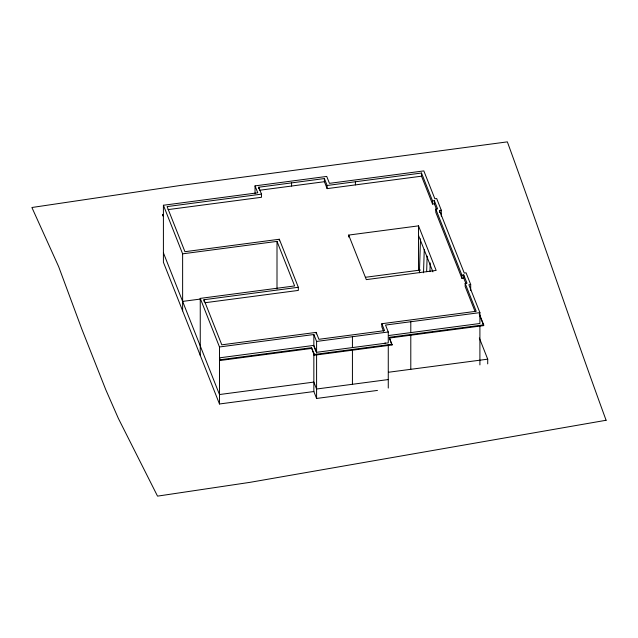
<?xml version="1.0" encoding="UTF-8"?>
<svg xmlns="http://www.w3.org/2000/svg" width="638" height="638" viewBox="0 0 638 638"><rect width="100%" height="100%" fill="white"/><g stroke="black" fill="none" stroke-linecap="round" stroke-linejoin="round"><path stroke-width="0.96" d="M419.437 271.947L420.514 238.851M423.512 272.785L424.27 249.41M426.647 271.684L427.149 256.125M429.94 271.668L430.227 262.912M255.041 193.792L255.041 185.881L326.72 176.431L329.455 183.345L423.831 170.904L434.861 198.777L436.671 198.538L441.297 210.237L441.297 216.17M258.741 188.792L258.741 187.221L324.399 178.56L327.135 185.483L327.135 188.625L421.511 176.184L432.54 204.056L434.35 203.817L436.52 209.296M259.706 190.244L324.399 181.71L327.135 188.625M377.465 390.424L316.592 398.455L313.848 391.533L219.48 403.982L163.408 262.266L163.408 216.864L162.698 215.094L162.698 214.368L163.408 216.146L163.408 205.253L257.776 192.804L255.041 185.881M168.081 209.607L261.476 197.286L261.476 194.143L167.1 206.592L184.948 251.699L279.324 239.25L298.329 287.275L298.329 290.418L204.934 302.739M327.135 185.483L421.511 173.034L432.54 200.906L432.54 204.056M432.54 200.906L434.35 200.675L437.604 208.897L435.794 209.136L435.794 212.279L461.92 278.327L463.738 278.088L465.907 283.567M439.486 212.454L439.486 210.476L441.297 210.237M163.408 205.253L182.627 253.828L277.004 241.387L294.628 285.936L200.252 298.385L200.252 355.398M348.683 235.079L418.528 225.86L436.153 270.416L366.308 279.627L348.683 235.079L348.683 237.049M182.627 301.407L200.324 299.07M365.407 277.299L420.49 270.034M203.953 301.296L203.953 299.724L298.329 287.275M435.794 209.136L461.92 275.177L463.738 274.938L466.992 283.168L465.174 283.4L465.174 286.55L475.143 311.727M470.685 290.434L470.685 284.508L468.874 284.747L479.904 312.62L479.904 323.49L388.446 335.556M465.174 283.4L476.203 311.28L381.835 323.721L384.57 330.644L318.912 339.304L316.177 332.382L221.801 344.831L203.953 299.724M200.252 298.385L219.48 346.968L313.848 334.519L316.592 341.442L316.592 352.312L388.271 342.861L388.271 331.983L385.527 325.061L479.904 312.62M316.592 341.442L388.271 331.983M219.48 346.968L219.48 357.838L313.848 345.397L316.592 352.312M389.308 338.052L483.684 325.603L483.684 324.862L389.308 337.311L392.043 344.975L314.215 355.238L311.527 347.694L220.23 359.736L219.48 357.838M219.48 403.982L219.48 358.58L220.23 360.478L311.527 348.436M311.527 347.694L314.215 354.497L392.043 344.233M388.446 372.257L487.711 359.162L487.711 363.883M388.271 379.562L316.592 389.013L313.848 382.09L219.48 394.539L163.408 252.823M470.685 284.508L466.059 272.809L464.249 273.048L439.486 210.476M479.29 313.76L483.684 324.862M479.29 314.502L483.684 325.603M479.337 337.996L487.711 359.162M418.528 235.478L432.915 271.852M389.651 338.914L392.043 344.975M383.542 331.194L381.835 326.871L381.835 323.721M258.741 187.221L261.476 194.143M313.848 346.139L315.906 351.323M479.904 326.178L479.904 364.912M463.738 274.938L463.738 278.088M461.92 275.177L461.92 278.327M434.35 200.675L434.35 203.817M421.511 173.034L421.511 176.184M418.528 225.86L418.528 270.297M410.792 321.735L410.792 332.605M410.792 334.32L410.792 369.306M388.271 344.576L388.271 388.056M355.406 181.758L355.406 184.9M352.431 336.712L352.431 347.582M352.431 350.27L352.431 384.283M324.399 178.56L324.399 181.71M316.592 354.026L316.592 398.455M316.177 332.382L316.177 333.953M314.215 354.497L314.215 355.238M313.848 334.519L313.848 345.397M313.848 352.942L313.848 391.533M291.566 182.891L291.566 186.041M279.324 239.25L279.324 240.821M277.004 241.387L277.004 288.958M220.23 359.736L220.23 360.478M182.627 253.828L182.627 310.842M385.192 343.268A3.158 1.818 0 0 1 385.113 342.789M419.78 272.729A2.696 1.555 0 0 1 419.533 271.549M419.437 272.681A2.696 1.555 0 0 1 419.533 272.282M606.1 420.267L249.984 482.344L157.53 496.133L118.349 418.384L105.756 389.651L81.768 328.953L58.64 266.596L31.9 207.502L179.262 185.634L507.354 141.867C541.12 234.369 572.254 327.796 606.1 420.267"/></g></svg>
